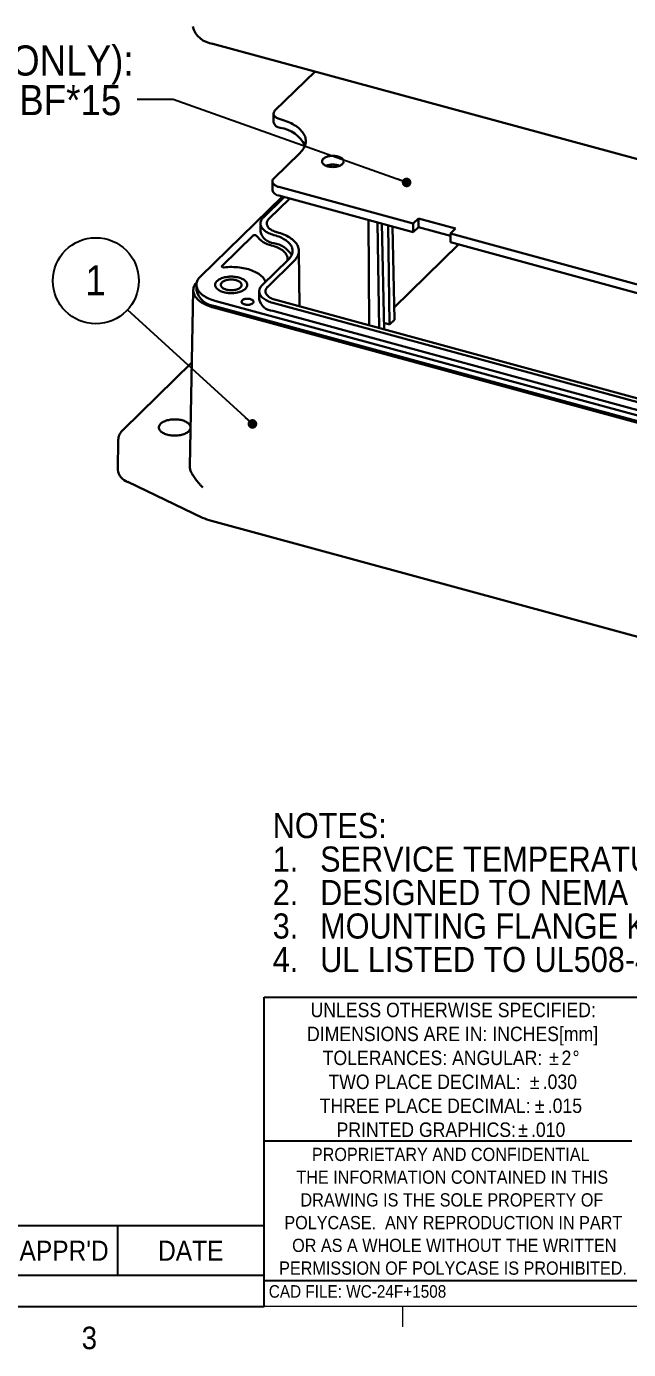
# Model space of a CAD drawing. Header units: inches. Extents: x 0.3 to 21.8, y 0.2 to 16.9.
# Drawn here: x 14.71 to 17.21, y 0.23 to 5.72 of the extents above; entities that cross this region are included whole.
import ezdxf

# ---------------------------------------------------------------- set-up
doc = ezdxf.new("R2010")
doc.units = ezdxf.units.IN
doc.header["$MEASUREMENT"] = 0
doc.linetypes.add('SLD-Solid', pattern=[0])
doc.layers.add('FORMAT', color=7, linetype='SLD-Solid')
doc.layers.add('SLD-0', color=7, linetype='SLD-Solid')
doc.styles.add('SLDTEXTSTYLE1', font='GOTHIC.TTF', dxfattribs={"width": 0.913})
doc.styles.get("Standard").update_dxf_attribs({"font": 'GOTHIC.TTF'})
doc.dimstyles.new('SLDDIMSTYLE2', dxfattribs={"dimtxt": 0, "dimasz": 0.04, "dimexe": 0, "dimexo": 0.0625, "dimgap": 0, "dimtad": 0, "dimtih": 1, "dimtoh": 1, "dimdec": 0, "dimrnd": 1e-09, "dimzin": 0, "dimdsep": 46, "dimtxsty": 'Standard', "dimblk1": 'DOT', "dimblk2": 'DOT', "dimsah": 1, "dimcen": 0.09, "dimadec": 0, "dimazin": 0, "dimtfac": 0.04, "dimtdec": 0, "dimtofl": 0, "dimtmove": 0, "dimatfit": 3, "dimldrblk": 'DOT', "dimfxl": 0, "dimfrac": 2, "dimtolj": 1, "dimtzin": 0, "dimarcsym": 0})

# ---------------------------------------------------------------- blocks, each defined once
blk = doc.blocks.new('SW_NOTE_1')
at = {"layer": 'SLD-0', "color": 0, "attachment_point": 1, "style": 'SLDTEXTSTYLE1'}
for s, insert, char_height in [('NOTES:', (0, 0.1331), 0.10417), ('1.', (0, -0.0058), 0.10417), ('SERVICE TEMPERATURE RANGE:  -40', (0.1969, -0.0058), 0.104167), ('%%d', (2.5327, -0.0058), 0.10417), ('C TO 120', (2.5989, -0.0058), 0.10417), ('%%d', (3.1994, -0.0058), 0.10417), ('C', (3.2656, -0.0058), 0.1042), ('2.', (0, -0.1447), 0.10417), ('DESIGNED TO NEMA 1, 2, 4, 4X, 12, 13', (0.1969, -0.1447), 0.104167), ('3.', (0, -0.2836), 0.10417), ('MOUNTING FLANGE KITS ARE AVAILABLE FROM POLYCASE.', (0.1969, -0.2836), 0.104167), ('4.', (0, -0.4225), 0.10417), ('UL LISTED TO UL508-4X SPECIFICATIONS (UL FILE #E194432).', (0.1969, -0.4225), 0.104167)]:
    blk.add_mtext(s, dxfattribs=dict(at, insert=insert, char_height=char_height))
blk = doc.blocks.new('SW_NOTE_2')
at = {"layer": 'FORMAT', "color": 0, "char_height": 0.06, "attachment_point": 2, "style": 'SLDTEXTSTYLE1'}
for s, insert in [('UNLESS OTHERWISE SPECIFIED:', (0.5672, 0.0766)), ('DIMENSIONS ARE IN: INCHES[mm]', (0.5648, -0.0227)), ('TOLERANCES: ANGULAR: ', (0.4813, -0.1221)), ('%%p', (0.9859, -0.1221)), ('2', (1.0375, -0.1221)), ('%%d', (1.0774, -0.1221)), ('TWO PLACE DECIMAL: ', (0.4482, -0.2215)), ('%%p', (0.9051, -0.2215)), ('.030', (1.0101, -0.2215)), ('THREE PLACE DECIMAL: ', (0.4508, -0.3208)), ('%%p', (0.9263, -0.3208)), ('.015', (1.0312, -0.3208)), ('PRINTED GRAPHICS: ', (0.4556, -0.4202)), ('%%p', (0.8567, -0.4202)), ('.010', (0.9616, -0.4202))]:
    blk.add_mtext(s, dxfattribs=dict(at, insert=insert))
blk = doc.blocks.new('SW_NOTE_4')
at = {"layer": 'FORMAT', "color": 0, "char_height": 0.055, "attachment_point": 2, "style": 'SLDTEXTSTYLE1'}
for s, insert in [('PROPRIETARY AND CONFIDENTIAL', (0.5827, 0.0703)), ('THE INFORMATION CONTAINED IN THIS', (0.5892, -0.0241)), ('DRAWING IS THE SOLE PROPERTY OF', (0.5875, -0.1185)), ('POLYCASE.  ANY REPRODUCTION IN PART ', (0.5935, -0.2129)), ('OR AS A WHOLE WITHOUT THE WRITTEN ', (0.5977, -0.3072)), ('PERMISSION OF POLYCASE IS PROHIBITED.', (0.5923, -0.4016))]:
    blk.add_mtext(s, dxfattribs=dict(at, insert=insert))
blk = doc.blocks.new('SW_TABLEANNOTATION_0')
at = {"layer": 'SLD-0', "color": 0}
for p, q in [((0, 0), (0, -0.3349)), ((4.4719, 0), (0, 0)), ((0.2775, 0), (0.2775, -0.2052)), ((2.7288, 0), (2.7288, -0.2052)), ((3.0624, 0), (3.0624, -0.2052)), ((3.4352, 0), (3.4352, -0.2052)), ((3.8628, 0), (3.8628, -0.2052)), ((4.4719, -0.3349), (4.4719, 0)), ((0, -0.2052), (4.4719, -0.2052)), ((0, -0.3349), (4.4719, -0.3349))]:
    blk.add_line(p, q, dxfattribs=at)
at = {"layer": 'SLD-0', "color": 0, "attachment_point": 1, "style": 'SLDTEXTSTYLE1'}
for s, insert, char_height in [('REV.', (0.0209, -0.0617), 0.08333), ('DESCRIPTION', (1.1543, -0.0617), 0.083333), ('ZONE', (2.7497, -0.0617), 0.08333), ('BY', (3.1841, -0.0617), 0.08333), ("APPR'D", (3.4561, -0.0617), 0.08333), ('DATE', (4.0314, -0.0617), 0.08333), ('REVISIONS', (1.9634, -0.2291), 0.08333)]:
    blk.add_mtext(s, dxfattribs=dict(at, insert=insert, char_height=char_height))
blk = doc.blocks.new('SW_NOTE_7')
at = {"layer": 'SLD-0', "color": 0}
blk.add_circle((-0.1318, 0.1205), 0.1786, dxfattribs=at)
at = {"layer": 'SLD-0', "color": 0, "insert": (-0.1331, 0.1847), "char_height": 0.125, "attachment_point": 2, "style": 'SLDTEXTSTYLE1'}
blk.add_mtext('1', dxfattribs=at)
blk = doc.blocks.new('_DOT')
at = {"color": 0, "linetype": 'ByBlock', "lineweight": -2}
blk.add_line((-0.5, 0), (-1, 0), dxfattribs=at)
at = {"color": 0, "linetype": 'ByBlock', "const_width": 0.5}
blk.add_lwpolyline([(-0.25, 0, 1), (0.25, 0, 1)], format="xyb", close=True, dxfattribs=at)
blk = doc.blocks.new('SW_NOTE_8')
at = {"layer": 'SLD-0', "color": 0, "char_height": 0.125, "attachment_point": 3, "style": 'SLDTEXTSTYLE1'}
for s, insert in [('WP-24BF*15-PCB (REF. ONLY): ', (-0.0143, 0.2244)), ('PCB TEMPLATE FOR WP-24BF*15', (-0.065, 0.0601))]:
    blk.add_mtext(s, dxfattribs=dict(at, insert=insert))

msp = doc.modelspace()

# ---------------------------------------------------------------- linework, layer by layer
at = {"color": 7, "linetype": 'SLD-Solid', "lineweight": 30}
for p, q in [((15.4855, 5.6509), (19.1753, 4.6481)), ((15.9097, 5.5356), (15.7432, 5.3732)), ((15.7374, 5.361), (15.7374, 5.3253)), ((15.848, 5.1987), (15.7383, 5.0917)), ((15.7324, 5.0795), (15.7324, 5.0438)), ((15.7595, 5.0564), (16.3171, 4.9048)), ((15.7739, 5.0168), (15.4338, 4.6849)), ((15.7813, 5.0147), (15.695, 4.9304)), ((15.8043, 5.0085), (15.7179, 4.9242)), ((15.7595, 5.0207), (16.3171, 4.8691)), ((15.6828, 4.9054), (15.6824, 4.8717)), ((16.1316, 4.9195), (16.1341, 4.482)), ((16.176, 4.4707), (16.1695, 4.9092)), ((16.1961, 4.4652), (16.1868, 4.9045)), ((16.2192, 4.4862), (16.2132, 4.8974)), ((16.239, 4.5055), (16.2308, 4.8926)), ((16.3171, 4.9048), (16.3388, 4.926)), ((16.3171, 4.9048), (16.3171, 4.8691)), ((16.3171, 4.8691), (16.3388, 4.8903)), ((16.3388, 4.926), (16.4931, 4.8841)), ((16.3388, 4.926), (16.3388, 4.8903)), ((16.3388, 4.8903), (16.4714, 4.8543)), ((15.5234, 4.7288), (15.6522, 4.8545)), ((16.4931, 4.8841), (16.4714, 4.8629)), ((16.4714, 4.8629), (17.3036, 4.6367)), ((16.4714, 4.8629), (16.4714, 4.8272)), ((15.8448, 4.5607), (15.8424, 4.7914)), ((16.2379, 4.5569), (16.5054, 4.818)), ((16.4714, 4.8272), (17.3036, 4.601)), ((15.7997, 4.756), (15.69, 4.649)), ((15.8226, 4.7498), (15.713, 4.6427)), ((15.404, 4.6285), (15.3891, 3.8974)), ((15.4171, 4.6502), (15.4171, 4.6277)), ((15.6778, 4.6239), (15.6775, 4.5902)), ((15.4941, 4.5844), (19.1801, 3.5826)), ((15.4941, 4.5619), (19.1801, 3.5601)), ((15.734, 4.5757), (18.9766, 3.6944)), ((15.7462, 4.5875), (18.9888, 3.7062)), ((15.488, 4.5559), (19.174, 3.5541)), ((15.7339, 4.5418), (18.9765, 3.6605)), ((16.239, 4.5055), (16.2192, 4.4862)), ((16.2192, 4.4862), (16.1955, 4.4926)), ((15.3979, 4.3275), (15.1123, 4.0488)), ((15.0926, 4.0065), (15.0901, 3.8823)), ((15.1321, 3.8321), (15.4423, 3.684)), ((15.4797, 3.6704), (19.1657, 2.6686))]:
    msp.add_line(p, q, dxfattribs=at)
at = {"color": 7, "linetype": 'SLD-Solid', "lineweight": 0}
for p, q in [((21.5229, 0.4106), (0.5229, 0.4106)), ((16.2729, 0.4106), (16.2729, 0.3258))]:
    msp.add_line(p, q, dxfattribs=at)
at = {"color": 7, "linetype": 'SLD-Solid', "lineweight": 30, "flags": 128}
for points in [[(15.7432, 5.3732), (15.7412, 5.371), (15.7397, 5.3687), (15.7385, 5.3664), (15.7377, 5.364), (15.7374, 5.3616), (15.7375, 5.3592), (15.738, 5.3568), (15.739, 5.3544), (15.7404, 5.3521), (15.7422, 5.3499), (15.7444, 5.3477), (15.7469, 5.3457), (15.7498, 5.3438), (15.7531, 5.3421), (15.7566, 5.3405), (15.7604, 5.3391), (15.7645, 5.3378)], [(15.7645, 5.3378), (15.7728, 5.3355), (15.7808, 5.3329), (15.7887, 5.3301), (15.7962, 5.3271), (15.8035, 5.324), (15.8105, 5.3206), (15.8171, 5.3171), (15.8235, 5.3135), (15.8295, 5.3097), (15.8351, 5.3057), (15.8404, 5.3016), (15.8452, 5.2974), (15.8497, 5.2931), (15.8538, 5.2887), (15.8574, 5.2841), (15.8607, 5.2795), (15.8635, 5.2749), (15.8659, 5.2701), (15.8678, 5.2653), (15.8693, 5.2605), (15.8703, 5.2556), (15.8709, 5.2507), (15.871, 5.2458), (15.8707, 5.2409), (15.87, 5.236), (15.8687, 5.2312), (15.8671, 5.2263), (15.865, 5.2216), (15.8624, 5.2168), (15.8594, 5.2122), (15.856, 5.2076), (15.8522, 5.2031), (15.848, 5.1987)], [(15.9624, 5.142), (15.9664, 5.141), (15.9705, 5.1402), (15.9748, 5.1397), (15.9792, 5.1394), (15.9836, 5.1393), (15.988, 5.1394), (15.9924, 5.1398), (15.9966, 5.1403), (16.0008, 5.1411), (16.0048, 5.1421), (16.0086, 5.1433), (16.0121, 5.1446), (16.0153, 5.1462), (16.0183, 5.1479), (16.0209, 5.1497), (16.0232, 5.1516), (16.025, 5.1537), (16.0265, 5.1559), (16.0275, 5.1581), (16.0282, 5.1603), (16.0284, 5.1626), (16.0281, 5.1649), (16.0274, 5.1671), (16.0263, 5.1693), (16.0248, 5.1714), (16.0229, 5.1735), (16.0206, 5.1754), (16.018, 5.1773), (16.015, 5.1789), (16.0117, 5.1805), (16.0082, 5.1818), (16.0044, 5.183), (16.0004, 5.1839), (15.9962, 5.1847), (15.9919, 5.1852), (15.9875, 5.1855), (15.9831, 5.1856), (15.9787, 5.1855), (15.9743, 5.1852), (15.9701, 5.1846), (15.9659, 5.1838), (15.9619, 5.1828), (15.9582, 5.1817), (15.9546, 5.1803), (15.9514, 5.1788), (15.9484, 5.1771), (15.9458, 5.1752), (15.9436, 5.1733), (15.9417, 5.1712), (15.9402, 5.1691), (15.9392, 5.1669), (15.9385, 5.1646), (15.9384, 5.1623), (15.9386, 5.1601), (15.9393, 5.1578), (15.9404, 5.1556), (15.9419, 5.1535), (15.9438, 5.1514), (15.9461, 5.1495), (15.9487, 5.1477), (15.9517, 5.146), (15.955, 5.1445), (15.9586, 5.1431), (15.9624, 5.142)], [(15.7383, 5.0917), (15.7363, 5.0895), (15.7347, 5.0873), (15.7335, 5.0849), (15.7328, 5.0825), (15.7324, 5.0801), (15.7325, 5.0777), (15.7331, 5.0753), (15.734, 5.0729), (15.7354, 5.0706), (15.7372, 5.0684), (15.7394, 5.0663), (15.742, 5.0642), (15.7449, 5.0624), (15.7481, 5.0606), (15.7517, 5.059), (15.7555, 5.0576), (15.7595, 5.0564)], [(15.695, 4.9304), (15.6919, 4.9272), (15.6893, 4.924), (15.6872, 4.9206), (15.6854, 4.9172), (15.6841, 4.9137), (15.6832, 4.9101), (15.6828, 4.9066), (15.6829, 4.903), (15.6833, 4.8995), (15.6843, 4.896), (15.6857, 4.8925), (15.6875, 4.8891), (15.6897, 4.8857), (15.6924, 4.8825), (15.6955, 4.8793), (15.699, 4.8762), (15.7028, 4.8733), (15.7071, 4.8705), (15.7116, 4.8678), (15.7165, 4.8653), (15.7217, 4.863), (15.7272, 4.8608), (15.733, 4.8589), (15.739, 4.8571)], [(15.7179, 4.9242), (15.7154, 4.9214), (15.7132, 4.9186), (15.7115, 4.9157), (15.7101, 4.9127), (15.7093, 4.9097), (15.7088, 4.9066), (15.7088, 4.9036), (15.7093, 4.9005), (15.7102, 4.8975), (15.7115, 4.8945), (15.7132, 4.8916), (15.7154, 4.8887), (15.718, 4.886), (15.721, 4.8833), (15.7243, 4.8808), (15.728, 4.8784), (15.7321, 4.8762), (15.7364, 4.8741), (15.7411, 4.8722), (15.746, 4.8705), (15.7511, 4.869)], [(15.739, 4.8571), (15.7461, 4.8551), (15.7529, 4.8528), (15.7595, 4.8503), (15.7659, 4.8477), (15.7719, 4.8449), (15.7776, 4.8419), (15.783, 4.8387), (15.788, 4.8354), (15.7927, 4.832), (15.797, 4.8284), (15.8008, 4.8247), (15.8043, 4.8209), (15.8074, 4.817), (15.81, 4.813), (15.8122, 4.809), (15.8139, 4.8049), (15.8152, 4.8007), (15.8161, 4.7966), (15.8164, 4.7924), (15.8164, 4.7882), (15.8158, 4.784), (15.8149, 4.7798), (15.8134, 4.7757), (15.8115, 4.7716), (15.8092, 4.7676), (15.8065, 4.7636), (15.8033, 4.7598), (15.7997, 4.756)], [(15.7511, 4.869), (15.7587, 4.8668), (15.766, 4.8644), (15.7731, 4.8618), (15.78, 4.8591), (15.7865, 4.8561), (15.7928, 4.853), (15.7987, 4.8498), (15.8044, 4.8464), (15.8096, 4.8428), (15.8146, 4.8392), (15.8191, 4.8354), (15.8233, 4.8314), (15.8271, 4.8274), (15.8305, 4.8233), (15.8335, 4.8191), (15.836, 4.8148), (15.8382, 4.8105), (15.8399, 4.8061), (15.8412, 4.8017), (15.842, 4.7973), (15.8424, 4.7928), (15.8424, 4.7883), (15.8419, 4.7839), (15.841, 4.7794), (15.8396, 4.775), (15.8378, 4.7706), (15.8356, 4.7663), (15.833, 4.7621), (15.83, 4.7579), (15.8265, 4.7538), (15.8226, 4.7498)], [(15.7293, 4.8139), (15.7358, 4.812), (15.7421, 4.8099), (15.7482, 4.8076), (15.7539, 4.8051), (15.7594, 4.8024), (15.7646, 4.7996), (15.7694, 4.7966), (15.7738, 4.7935), (15.7779, 4.7902), (15.7816, 4.7869), (15.7848, 4.7834), (15.7877, 4.7798), (15.7901, 4.7761), (15.7921, 4.7724), (15.7937, 4.7686), (15.7948, 4.7648), (15.7955, 4.7609), (15.7957, 4.757), (15.7954, 4.7532), (15.7952, 4.7517)], [(15.5319, 4.7229), (15.53, 4.7228), (15.528, 4.723), (15.5262, 4.7234), (15.5247, 4.7241), (15.5235, 4.7249), (15.5227, 4.7258), (15.5225, 4.7268), (15.5227, 4.7278), (15.5234, 4.7288)], [(15.7026, 4.6658), (15.7007, 4.6699), (15.6984, 4.6738), (15.6956, 4.6777), (15.6924, 4.6815), (15.6888, 4.6853), (15.6848, 4.6889), (15.6804, 4.6923), (15.6756, 4.6957), (15.6705, 4.6989), (15.665, 4.702), (15.6592, 4.7049), (15.6532, 4.7076), (15.6468, 4.7101), (15.6401, 4.7125), (15.6333, 4.7147), (15.6262, 4.7166), (15.6188, 4.7184), (15.6114, 4.7199), (15.6037, 4.7213), (15.5959, 4.7224), (15.5881, 4.7232), (15.5801, 4.7239), (15.5721, 4.7243), (15.564, 4.7245), (15.5559, 4.7244), (15.5479, 4.7242), (15.5399, 4.7237), (15.5319, 4.7229)], [(15.4338, 4.6849), (15.4303, 4.6811), (15.4271, 4.6773), (15.4244, 4.6733), (15.422, 4.6694), (15.4202, 4.6653), (15.4187, 4.6612), (15.4178, 4.657), (15.4172, 4.6529), (15.4172, 4.6487), (15.4176, 4.6446), (15.4184, 4.6404), (15.4197, 4.6363), (15.4214, 4.6322), (15.4236, 4.6282), (15.4262, 4.6242), (15.4292, 4.6204), (15.4327, 4.6166), (15.4365, 4.6129), (15.4408, 4.6094), (15.4454, 4.606), (15.4504, 4.6027), (15.4557, 4.5995), (15.4614, 4.5966), (15.4674, 4.5938), (15.4737, 4.5911), (15.4803, 4.5887), (15.4871, 4.5864), (15.4941, 4.5844)], [(15.5926, 4.6805), (15.5878, 4.6817), (15.5828, 4.6827), (15.5776, 4.6835), (15.5723, 4.684), (15.567, 4.6844), (15.5617, 4.6845), (15.5563, 4.6844), (15.551, 4.6841), (15.5457, 4.6835), (15.5405, 4.6827), (15.5355, 4.6818), (15.5307, 4.6806), (15.526, 4.6792), (15.5216, 4.6777), (15.5174, 4.6759), (15.5135, 4.674), (15.51, 4.6719), (15.5067, 4.6697), (15.5038, 4.6674), (15.5013, 4.6649), (15.4992, 4.6624), (15.4975, 4.6598), (15.4962, 4.6571), (15.4953, 4.6544), (15.4949, 4.6516), (15.4949, 4.6488), (15.4953, 4.6461), (15.4962, 4.6434), (15.4974, 4.6407), (15.4991, 4.6381), (15.5012, 4.6355), (15.5037, 4.6331), (15.5066, 4.6307), (15.5098, 4.6285), (15.5133, 4.6264), (15.5172, 4.6245), (15.5213, 4.6228), (15.5257, 4.6212), (15.5304, 4.6198), (15.5352, 4.6186), (15.5403, 4.6176), (15.5454, 4.6168), (15.5507, 4.6163), (15.556, 4.6159), (15.5614, 4.6158), (15.5667, 4.6159), (15.5721, 4.6163), (15.5773, 4.6168), (15.5825, 4.6176), (15.5875, 4.6185), (15.5924, 4.6197), (15.597, 4.6211), (15.6014, 4.6227), (15.6056, 4.6244), (15.6095, 4.6263), (15.6131, 4.6284), (15.6163, 4.6306), (15.6192, 4.6329), (15.6217, 4.6354), (15.6238, 4.6379), (15.6255, 4.6405), (15.6268, 4.6432), (15.6277, 4.6459), (15.6281, 4.6487), (15.6281, 4.6515), (15.6277, 4.6542), (15.6269, 4.6569), (15.6256, 4.6596), (15.6239, 4.6623), (15.6218, 4.6648), (15.6193, 4.6673), (15.6165, 4.6696), (15.6132, 4.6718), (15.6097, 4.6739), (15.6058, 4.6758), (15.6017, 4.6776), (15.5973, 4.6791), (15.5926, 4.6805)], [(15.5926, 4.6805), (15.5878, 4.6817), (15.5828, 4.6827), (15.5776, 4.6835), (15.5723, 4.684), (15.567, 4.6844), (15.5617, 4.6845), (15.5563, 4.6844), (15.551, 4.6841), (15.5457, 4.6835), (15.5405, 4.6827), (15.5355, 4.6818), (15.5307, 4.6806), (15.526, 4.6792), (15.5216, 4.6777), (15.5174, 4.6759), (15.5135, 4.674), (15.51, 4.6719), (15.5067, 4.6697), (15.5038, 4.6674), (15.5013, 4.6649), (15.4992, 4.6624), (15.4975, 4.6598), (15.4962, 4.6571), (15.4953, 4.6544), (15.4949, 4.6516), (15.4949, 4.6488), (15.4953, 4.6461), (15.4962, 4.6434), (15.4974, 4.6407), (15.4991, 4.6381), (15.5012, 4.6355), (15.5037, 4.6331), (15.5066, 4.6307), (15.5098, 4.6285), (15.5133, 4.6264), (15.5172, 4.6245), (15.5213, 4.6228), (15.5257, 4.6212), (15.5304, 4.6198), (15.5352, 4.6186), (15.5403, 4.6176), (15.5454, 4.6168), (15.5507, 4.6163), (15.556, 4.6159), (15.5614, 4.6158), (15.5667, 4.6159), (15.5721, 4.6163), (15.5773, 4.6168), (15.5825, 4.6176), (15.5875, 4.6185), (15.5924, 4.6197), (15.597, 4.6211), (15.6014, 4.6227), (15.6056, 4.6244), (15.6095, 4.6263), (15.6131, 4.6284), (15.6163, 4.6306), (15.6192, 4.6329), (15.6217, 4.6354), (15.6238, 4.6379), (15.6255, 4.6405), (15.6268, 4.6432), (15.6277, 4.6459), (15.6281, 4.6487), (15.6281, 4.6515), (15.6277, 4.6542), (15.6269, 4.6569), (15.6256, 4.6596), (15.6239, 4.6623), (15.6218, 4.6648), (15.6193, 4.6673), (15.6165, 4.6696), (15.6132, 4.6718), (15.6097, 4.6739), (15.6058, 4.6758), (15.6017, 4.6776), (15.5973, 4.6791), (15.5926, 4.6805)], [(15.5817, 4.6699), (15.5778, 4.6708), (15.5737, 4.6716), (15.5695, 4.6721), (15.5653, 4.6724), (15.5609, 4.6725), (15.5566, 4.6723), (15.5524, 4.672), (15.5482, 4.6714), (15.5442, 4.6706), (15.5403, 4.6696), (15.5366, 4.6684), (15.5332, 4.6671), (15.5301, 4.6655), (15.5273, 4.6638), (15.5248, 4.662), (15.5227, 4.6601), (15.521, 4.658), (15.5197, 4.6559), (15.5188, 4.6537), (15.5183, 4.6515), (15.5182, 4.6493), (15.5186, 4.6471), (15.5194, 4.6449), (15.5206, 4.6428), (15.5223, 4.6407), (15.5243, 4.6387), (15.5267, 4.6369), (15.5294, 4.6352), (15.5325, 4.6336), (15.5358, 4.6322), (15.5394, 4.631), (15.5432, 4.6299), (15.5472, 4.6291), (15.5514, 4.6285), (15.5556, 4.6281), (15.5599, 4.6279), (15.5642, 4.6279), (15.5685, 4.6281), (15.5727, 4.6286), (15.5769, 4.6293), (15.5808, 4.6302), (15.5846, 4.6313), (15.5881, 4.6326), (15.5914, 4.634), (15.5944, 4.6356), (15.597, 4.6374), (15.5993, 4.6393), (15.6012, 4.6412), (15.6027, 4.6433), (15.6039, 4.6455), (15.6045, 4.6477), (15.6048, 4.6499), (15.6046, 4.6521), (15.6041, 4.6543), (15.603, 4.6565), (15.6016, 4.6586), (15.5998, 4.6606), (15.5976, 4.6625), (15.595, 4.6643), (15.5921, 4.6659), (15.5889, 4.6674), (15.5854, 4.6687), (15.5817, 4.6699)], [(15.4191, 4.6623), (15.4186, 4.6617), (15.4153, 4.6578), (15.4124, 4.6538), (15.41, 4.6498), (15.408, 4.6457), (15.4063, 4.6415), (15.4051, 4.6373), (15.4044, 4.6331), (15.404, 4.6288), (15.4041, 4.6246), (15.4047, 4.6203), (15.4056, 4.6161), (15.407, 4.6119), (15.4088, 4.6078), (15.4111, 4.6037), (15.4137, 4.5997), (15.4167, 4.5957), (15.4202, 4.5919), (15.424, 4.5881), (15.4282, 4.5845), (15.4328, 4.5809), (15.4377, 4.5775), (15.443, 4.5743), (15.4486, 4.5711), (15.4545, 4.5682), (15.4607, 4.5654), (15.4671, 4.5627), (15.4739, 4.5603), (15.4808, 4.558), (15.488, 4.5559)], [(15.69, 4.649), (15.687, 4.6458), (15.6844, 4.6425), (15.6822, 4.6391), (15.6805, 4.6357), (15.6792, 4.6322), (15.6783, 4.6287), (15.6779, 4.6251), (15.6779, 4.6216), (15.6784, 4.618), (15.6793, 4.6145), (15.6807, 4.611), (15.6825, 4.6076), (15.6848, 4.6043), (15.6875, 4.601), (15.6905, 4.5978), (15.694, 4.5947), (15.6979, 4.5918), (15.7021, 4.589), (15.7067, 4.5863), (15.7116, 4.5838), (15.7168, 4.5815), (15.7223, 4.5794), (15.728, 4.5774), (15.734, 4.5757)], [(15.713, 4.6427), (15.7104, 4.64), (15.7083, 4.6371), (15.7065, 4.6342), (15.7052, 4.6312), (15.7043, 4.6282), (15.7039, 4.6252), (15.7039, 4.6221), (15.7043, 4.619), (15.7052, 4.616), (15.7065, 4.613), (15.7083, 4.6101), (15.7105, 4.6073), (15.713, 4.6045), (15.716, 4.6019), (15.7194, 4.5993), (15.7231, 4.597), (15.7271, 4.5947), (15.7315, 4.5926), (15.7361, 4.5907), (15.741, 4.589), (15.7462, 4.5875)], [(15.6176, 4.5688), (15.6148, 4.5697), (15.6123, 4.5708), (15.61, 4.572), (15.6081, 4.5734), (15.6066, 4.5749), (15.6054, 4.5765), (15.6047, 4.5782), (15.6045, 4.5799), (15.6046, 4.5816), (15.6052, 4.5832), (15.6063, 4.5848), (15.6077, 4.5864), (15.6095, 4.5878), (15.6117, 4.589), (15.6142, 4.5902), (15.6169, 4.5911), (15.6199, 4.5918), (15.623, 4.5924), (15.6263, 4.5927), (15.6296, 4.5928), (15.6328, 4.5926), (15.6361, 4.5922), (15.6392, 4.5917), (15.6421, 4.5909), (15.6448, 4.5899), (15.6472, 4.5887), (15.6492, 4.5874), (15.651, 4.586), (15.6523, 4.5844), (15.6532, 4.5828), (15.6537, 4.5811), (15.6538, 4.5794), (15.6534, 4.5777), (15.6526, 4.5761), (15.6513, 4.5745), (15.6497, 4.573), (15.6477, 4.5717), (15.6453, 4.5705), (15.6427, 4.5695), (15.6399, 4.5686), (15.6368, 4.568), (15.6336, 4.5676), (15.6303, 4.5674), (15.627, 4.5674), (15.6238, 4.5677), (15.6206, 4.5681), (15.6176, 4.5688)], [(15.3573, 4.0882), (15.3619, 4.0868), (15.3663, 4.0853), (15.3705, 4.0835), (15.3743, 4.0816), (15.3778, 4.0795), (15.381, 4.0773), (15.3838, 4.0749), (15.3863, 4.0725), (15.3883, 4.0699), (15.3899, 4.0673), (15.3912, 4.0646), (15.3919, 4.0619), (15.3923, 4.0592), (15.3922, 4.0564), (15.3917, 4.0537), (15.3907, 4.0509), (15.3893, 4.0483), (15.3875, 4.0457), (15.3853, 4.0432), (15.3827, 4.0408), (15.3798, 4.0385), (15.3765, 4.0363), (15.3728, 4.0343), (15.3688, 4.0324), (15.3646, 4.0307), (15.3601, 4.0292), (15.3554, 4.0279), (15.3505, 4.0268), (15.3454, 4.0259), (15.3402, 4.0253), (15.335, 4.0248), (15.3296, 4.0246), (15.3243, 4.0246), (15.3189, 4.0248), (15.3137, 4.0252), (15.3085, 4.0259), (15.3034, 4.0267), (15.2985, 4.0278), (15.2937, 4.0291), (15.2892, 4.0306), (15.285, 4.0323), (15.281, 4.0341), (15.2773, 4.0361), (15.2739, 4.0382), (15.2709, 4.0405), (15.2683, 4.0429), (15.266, 4.0454), (15.2642, 4.048), (15.2628, 4.0507), (15.2618, 4.0534), (15.2612, 4.0561), (15.2611, 4.0589), (15.2614, 4.0616), (15.2621, 4.0644), (15.2633, 4.0671), (15.2649, 4.0697), (15.2669, 4.0722), (15.2693, 4.0747), (15.2721, 4.0771), (15.2752, 4.0793), (15.2787, 4.0814), (15.2825, 4.0833), (15.2866, 4.0851), (15.291, 4.0867), (15.2956, 4.0881), (15.3004, 4.0893), (15.3054, 4.0903), (15.3105, 4.0911), (15.3158, 4.0917), (15.3211, 4.092), (15.3264, 4.0921), (15.3318, 4.092), (15.3371, 4.0917), (15.3423, 4.0911), (15.3475, 4.0904), (15.3525, 4.0894), (15.3573, 4.0882)]]:
    msp.add_lwpolyline(points, dxfattribs=at)
at = {"color": 7, "linetype": 'SLD-Solid', "lineweight": 30}
for centre, radius, start, end in [((15.494, 5.7454), 0.0949, 193.961, 264.8412), ((15.767, 5.3326), 0.0306, 193.8599, 265.1372), ((15.7434, 5.1625), 0.1412, 28.0663, 81.4363), ((15.9834, 5.0715), 0.0785, 68.5633, 111.4367), ((15.7621, 5.0511), 0.0306, 193.8599, 265.1372), ((15.659, 4.846), 0.0109, 45.1095, 128.6538), ((15.748, 4.9123), 0.1001, 215.7791, 259.2359), ((15.7444, 4.8868), 0.0638, 193.7079, 264.953), ((15.7211, 4.7172), 0.1075, 31.6996, 80.4968), ((15.5013, 4.6482), 0.0866, 193.7156, 265.2814), ((15.7068, 4.6681), 0.00478, 208.465, 248.2927), ((15.7395, 4.6053), 0.0638, 193.7079, 264.953), ((15.151, 3.8905), 0.0614, 187.6533, 252.1222), ((15.4387, 3.8969), 0.0495, 179.3639, 208.999), ((15.5369, 3.8852), 0.2223, 244.8211, 255.0811)]:
    msp.add_arc(centre, radius, start, end, dxfattribs=at)
for points, knots in [([(15.1123, 4.0488), (15.1116, 4.048), (15.1095, 4.046), (15.1065, 4.0425), (15.1033, 4.0382), (15.1005, 4.0339), (15.0981, 4.0294), (15.0962, 4.0249), (15.0946, 4.0203), (15.0935, 4.0158), (15.0929, 4.0112), (15.0926, 4.008), (15.0926, 4.0065), (15.0926, 4.0064)], [0, 0, 0, 0, 0.065104, 0.177378, 0.287915, 0.395879, 0.501213, 0.604047, 0.704645, 0.803352, 0.900557, 0.996672, 1, 1, 1, 1]), ([(15.3954, 3.8729), (15.3976, 3.8687), (15.4003, 3.8638), (15.4068, 3.8534), (15.4106, 3.8478), (15.4188, 3.8366), (15.4233, 3.831), (15.4306, 3.8227), (15.4332, 3.82), (15.4385, 3.8145), (15.4412, 3.8117), (15.444, 3.8091)], [0, 0, 0, 0, 0.25, 0.25, 0.5, 0.5, 0.75, 0.75, 0.875, 0.875, 1, 1, 1, 1])]:
    msp.add_open_spline(points, degree=3, knots=knots, dxfattribs=at)
at = {"layer": 'SLD-0', "color": 7}
for p, q in [((15.6982, 0.4106), (15.6982, 1.6938)), ((15.6982, 1.6938), (21.5229, 1.6938)), ((17.2243, 1.0966), (15.6982, 1.0966)), ((15.6982, 0.5185), (18.7642, 0.5185))]:
    msp.add_line(p, q, dxfattribs=at)

# ---------------------------------------------------------------- block references
at = {"layer": 'FORMAT', "color": 7}
for name, p in [('SW_NOTE_2', (15.9158, 1.5944)), ('SW_NOTE_4', (15.8901, 0.9989))]:
    msp.add_blockref(name, p, dxfattribs=at)
at = {"layer": 'SLD-0'}
for name, p in [('SW_NOTE_8', (15.1703, 5.4194)), ('SW_NOTE_7', (15.1312, 4.5467)), ('SW_TABLEANNOTATION_0', (11.2264, 0.7455))]:
    msp.add_blockref(name, p, dxfattribs=at)
at = {"layer": 'SLD-0', "color": 7}
msp.add_blockref('SW_NOTE_1', (15.7338, 2.3252), dxfattribs=at)

# ---------------------------------------------------------------- texts
at = {"color": 7, "linetype": 'Continuous', "lineweight": 0, "insert": (14.9405, 0.3269), "char_height": 0.0937, "attachment_point": 1, "style": 'SLDTEXTSTYLE1'}
msp.add_mtext('3', dxfattribs=at)
at = {"layer": 'FORMAT', "color": 7, "insert": (15.7175, 0.499), "char_height": 0.052083, "attachment_point": 1, "style": 'SLDTEXTSTYLE1'}
msp.add_mtext('CAD FILE: WC-24F+1508', dxfattribs=at)

# ---------------------------------------------------------------- leaders
at = {"layer": 'SLD-0'}
for points in [[(16.2897, 5.0752), (15.3203, 5.4194), (15.1703, 5.4194)], [(15.6495, 4.0731), (15.1312, 4.5467)]]:
    msp.add_leader(points, dimstyle='SLDDIMSTYLE2', dxfattribs=at)

doc.saveas('drawing.dxf')
